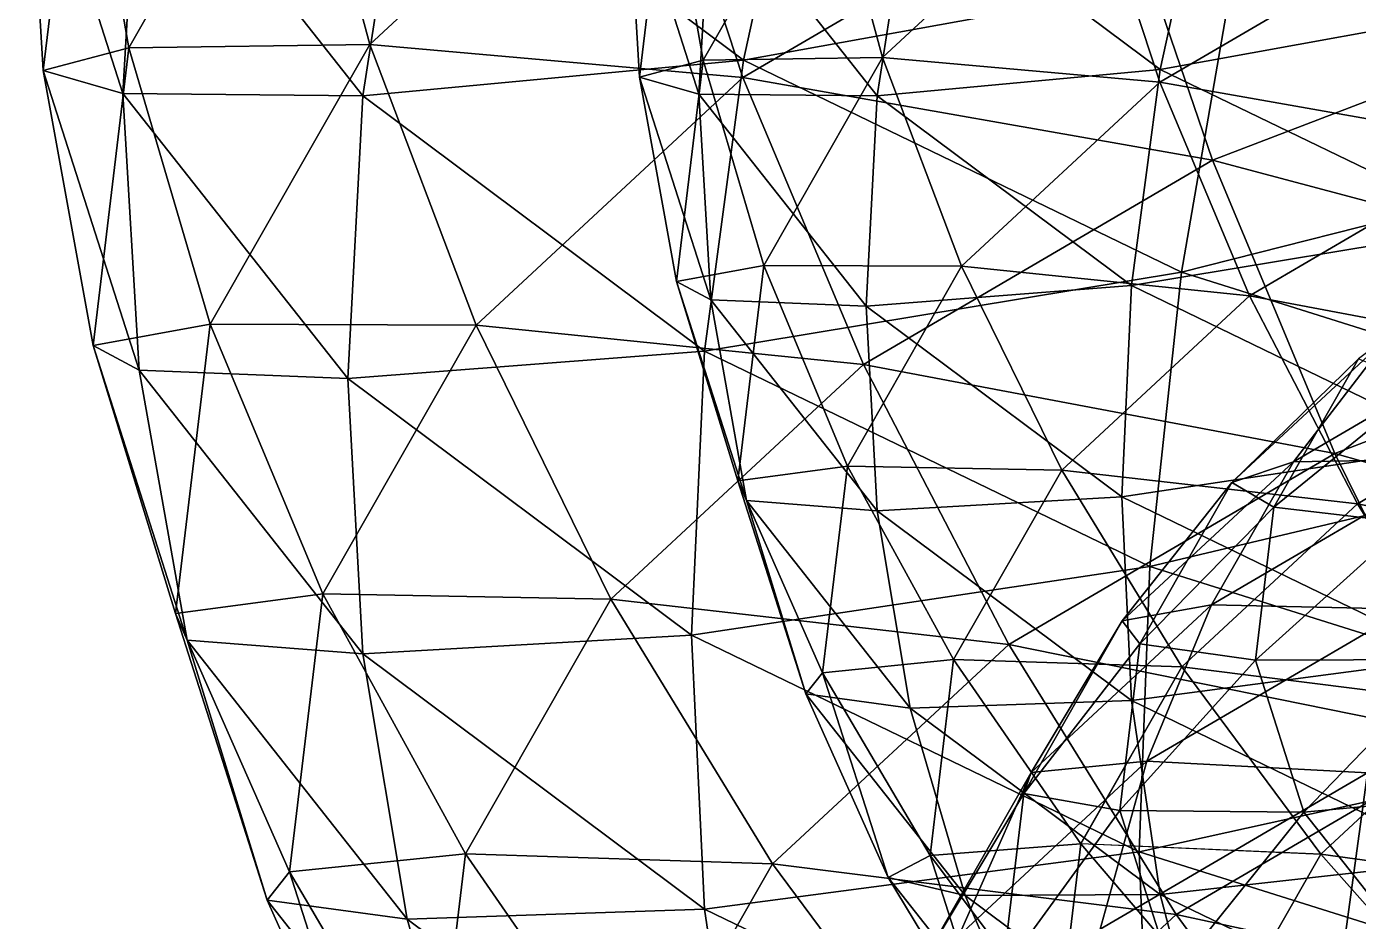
# Model space of a CAD drawing. Header units: metres. Extents: x -186 to 203, y -200 to 189.
# Drawn here: x -186.14 to -142.36, y -35.56 to -6.13 of the extents above; entities that cross this region are included whole.
import ezdxf

# ---------------------------------------------------------------- set-up
doc = ezdxf.new("R2010")
doc.units = ezdxf.units.M

msp = doc.modelspace()

# ---------------------------------------------------------------- linework, layer by layer
for points in [[(-177.38623, 2.6342964, -546.75665), (-184.40016, 2.377266, -568.80206), (-182.78342, -6.826929, -564.0753), (-182.78331, -6.826829, -564.0752)], [(-174.86081, -6.714979, -542.7709), (-177.38623, 2.6342964, -546.75665), (-182.78342, -6.826929, -564.0753), (-182.78331, -6.826829, -564.0752)], [(-165.73839, 1.7600956, -527.2573), (-177.38623, 2.6342964, -546.75665), (-174.86081, -6.714979, -542.7709), (-174.8607, -6.714879, -542.77075)], [(-184.40016, 2.377266, -568.80206), (-186.14354, 1.5863705, -592.06366), (-185.59605, -7.5791197, -587.0271), (-185.59595, -7.5790195, -587.027)], [(-182.78342, -6.826929, -564.0753), (-184.40016, 2.377266, -568.80206), (-185.59605, -7.5791197, -587.0271), (-185.59595, -7.5790195, -587.027)], [(-173.63022, 1.0201283, -636.489), (-160.46085, 2.4563084, -654.95966), (-162.57607, -7.2335796, -651.59735), (-162.57596, -7.2334795, -651.5972)], [(-162.57607, -7.2335796, -651.59735), (-160.46085, 2.4563084, -654.95966), (-146.46745, -4.3221064, -667.36743), (-146.46735, -4.322006, -667.3673)], [(-162.60146, -7.807699, -524.37805), (-165.73839, 1.7600956, -527.2573), (-174.86081, -6.714979, -542.7709), (-174.8607, -6.714879, -542.77075)], [(-150.49992, -0.71824026, -511.40088), (-165.73839, 1.7600956, -527.2573), (-162.60146, -7.807699, -524.37805), (-162.60135, -7.807599, -524.3779)], [(-186.14354, 1.5863705, -592.06366), (-182.44806, 0.9186516, -615.09985), (-182.97821, -8.325936, -610.208), (-182.9781, -8.325836, -610.2079)], [(-185.59605, -7.5791197, -587.0271), (-186.14354, 1.5863705, -592.06366), (-182.97821, -8.325936, -610.208), (-182.9781, -8.325836, -610.2079)], [(-182.97821, -8.325936, -610.208), (-182.44806, 0.9186516, -615.09985), (-175.09375, -8.410166, -632.17615), (-175.09364, -8.410066, -632.176)], [(-182.44806, 0.9186516, -615.09985), (-173.63022, 1.0201283, -636.489), (-175.09375, -8.410166, -632.17615), (-175.09364, -8.410066, -632.176)], [(-175.09375, -8.410166, -632.17615), (-173.63022, 1.0201283, -636.489), (-162.57607, -7.2335796, -651.59735), (-162.57596, -7.2334795, -651.5972)], [(-146.46745, -4.3221064, -667.36743), (-128.11923, 0.6214409, -678.71136), (-129.8403, -9.5575485, -676.95087), (-129.8402, -9.557448, -676.95074)], [(-165.10352, -0.39068508, -609.95654), (-166.39975, -0.9787359, -627.2521), (-165.99269, -7.7934723, -623.50726), (-165.99258, -7.793372, -623.50714)], [(-163.90143, -7.2342033, -606.44214), (-165.10352, -0.39068508, -609.95654), (-165.99269, -7.7934723, -623.50726), (-165.99258, -7.793372, -623.50714)], [(-159.8885, -0.19957829, -593.5653), (-165.10352, -0.39068508, -609.95654), (-163.90143, -7.2342033, -606.44214), (-163.90132, -7.234103, -606.442)], [(-158.0108, -7.1509666, -590.6018), (-159.8885, -0.19957829, -593.5653), (-163.90143, -7.2342033, -606.44214), (-163.90132, -7.234103, -606.442)], [(-151.22809, -0.8495679, -579.06714), (-159.8885, -0.19957829, -593.5653), (-158.0108, -7.1509666, -590.6018), (-158.0107, -7.1508665, -590.6017)], [(-157.09583, -1.399746, -660.28326), (-147.30412, -0.3319168, -674.01654), (-148.87683, -7.5365543, -671.5166), (-148.87672, -7.536454, -671.5165)], [(-148.87683, -7.5365543, -671.5166), (-147.30412, -0.3319168, -674.01654), (-136.89975, -5.371812, -683.242), (-136.89964, -5.3717117, -683.2419)], [(-147.15543, -10.52711, -509.89285), (-150.49992, -0.71824026, -511.40088), (-162.60146, -7.807699, -524.37805), (-162.60135, -7.807599, -524.3779)], [(-148.8957, -7.9634256, -576.9264), (-151.22809, -0.8495679, -579.06714), (-158.0108, -7.1509666, -590.6018), (-158.0107, -7.1508665, -590.6017)], [(-139.89796, -2.69226, -567.2776), (-151.22809, -0.8495679, -579.06714), (-148.8957, -7.9634256, -576.9264), (-148.8956, -7.9633255, -576.9263)], [(-133.01952, -5.0967884, -499.95273), (-150.49992, -0.71824026, -511.40088), (-147.15543, -10.52711, -509.89285), (-147.15532, -10.52701, -509.89276)], [(-166.39975, -0.9787359, -627.2521), (-163.65208, -1.4751968, -644.37994), (-164.04626, -8.348745, -640.7428), (-164.04616, -8.348645, -640.7427)], [(-165.99269, -7.7934723, -623.50726), (-166.39975, -0.9787359, -627.2521), (-164.04626, -8.348745, -640.7428), (-164.04616, -8.348645, -640.7427)], [(-164.04626, -8.348745, -640.7428), (-163.65208, -1.4751968, -644.37994), (-158.18399, -8.411372, -657.07654), (-158.18388, -8.411272, -657.0764)], [(-163.65208, -1.4751968, -644.37994), (-157.09583, -1.399746, -660.28326), (-158.18399, -8.411372, -657.07654), (-158.18388, -8.411272, -657.0764)], [(-158.18399, -8.411372, -657.07654), (-157.09583, -1.399746, -660.28326), (-148.87683, -7.5365543, -671.5166), (-148.87672, -7.536454, -671.5165)], [(-137.41127, -9.985359, -566.1563), (-139.89796, -2.69226, -567.2776), (-148.8957, -7.9634256, -576.9264), (-148.8956, -7.9633255, -576.9263)], [(-162.57607, -7.2335796, -651.59735), (-146.46745, -4.3221064, -667.36743), (-148.18407, -14.205082, -664.3586), (-148.18396, -14.204982, -664.35846)], [(-148.18407, -14.205082, -664.3586), (-146.46745, -4.3221064, -667.36743), (-129.8403, -9.5575485, -676.95087), (-129.8402, -9.557448, -676.95074)], [(-129.93777, -15.105577, -499.95392), (-133.01952, -5.0967884, -499.95273), (-147.15543, -10.52711, -509.89285), (-147.15532, -10.52701, -509.89276)], [(-148.87683, -7.5365543, -671.5166), (-136.89975, -5.371812, -683.242), (-138.17607, -12.720016, -681.0049), (-138.17596, -12.719915, -681.00476)], [(-182.78342, -6.826929, -564.0753), (-185.59605, -7.5791197, -587.0271), (-183.95963, -16.61939, -582.0003), (-183.95952, -16.619291, -582.0002)], [(-180.10852, -15.914164, -559.60986), (-182.78342, -6.826929, -564.0753), (-183.95963, -16.61939, -582.0003), (-183.95952, -16.619291, -582.0002)], [(-174.86081, -6.714979, -542.7709), (-182.78342, -6.826929, -564.0753), (-180.10852, -15.914164, -559.60986), (-180.10841, -15.914063, -559.60974)], [(-171.36407, -15.948505, -539.2797), (-174.86081, -6.714979, -542.7709), (-180.10852, -15.914164, -559.60986), (-180.10841, -15.914063, -559.60974)], [(-162.60146, -7.807699, -524.37805), (-174.86081, -6.714979, -542.7709), (-171.36407, -15.948505, -539.2797), (-171.36397, -15.948405, -539.2796)], [(-175.09375, -8.410166, -632.17615), (-162.57607, -7.2335796, -651.59735), (-163.85454, -16.80204, -647.53735), (-163.85443, -16.80194, -647.53723)], [(-163.90143, -7.2342033, -606.44214), (-165.99269, -7.7934723, -623.50726), (-164.77597, -14.515108, -619.7697), (-164.77586, -14.515008, -619.7696)], [(-161.9126, -13.990754, -603.12195), (-163.90143, -7.2342033, -606.44214), (-164.77597, -14.515108, -619.7697), (-164.77586, -14.515008, -619.7696)], [(-158.0108, -7.1509666, -590.6018), (-163.90143, -7.2342033, -606.44214), (-161.9126, -13.990754, -603.12195), (-161.91249, -13.990654, -603.1218)], [(-163.85454, -16.80204, -647.53735), (-162.57607, -7.2335796, -651.59735), (-148.18407, -14.205082, -664.3586), (-148.18396, -14.204982, -664.35846)], [(-155.41092, -14.016288, -588.00604), (-158.0108, -7.1509666, -590.6018), (-161.9126, -13.990754, -603.12195), (-161.91249, -13.990654, -603.1218)], [(-148.8957, -7.9634256, -576.9264), (-158.0108, -7.1509666, -590.6018), (-155.41092, -14.016288, -588.00604), (-155.41081, -14.016188, -588.0059)], [(-185.59605, -7.5791197, -587.0271), (-182.97821, -8.325936, -610.208), (-182.44806, -17.437128, -605.072), (-182.44795, -17.437029, -605.0719)], [(-183.95963, -16.61939, -582.0003), (-185.59605, -7.5791197, -587.0271), (-182.44806, -17.437128, -605.072), (-182.44795, -17.437029, -605.0719)], [(-158.62749, -17.247791, -522.195), (-162.60146, -7.807699, -524.37805), (-171.36407, -15.948505, -539.2797), (-171.36397, -15.948405, -539.2796)], [(-165.99269, -7.7934723, -623.50726), (-164.04626, -8.348745, -640.7428), (-163.65208, -15.123112, -636.9241), (-163.65198, -15.123012, -636.92395)], [(-164.77597, -14.515108, -619.7697), (-165.99269, -7.7934723, -623.50726), (-163.65208, -15.123112, -636.9241), (-163.65198, -15.123012, -636.92395)], [(-147.15543, -10.52711, -509.89285), (-162.60146, -7.807699, -524.37805), (-158.62749, -17.247791, -522.195), (-158.62738, -17.247692, -522.1949)], [(-158.18399, -8.411372, -657.07654), (-148.87683, -7.5365543, -671.5166), (-149.82741, -14.65091, -668.4979), (-149.8273, -14.65081, -668.4978)], [(-149.82741, -14.65091, -668.4979), (-148.87683, -7.5365543, -671.5166), (-138.17607, -12.720016, -681.0049), (-138.17596, -12.719915, -681.00476)], [(-145.94098, -14.982332, -575.3032), (-148.8957, -7.9634256, -576.9264), (-155.41092, -14.016288, -588.00604), (-155.41081, -14.016188, -588.0059)], [(-137.41127, -9.985359, -566.1563), (-148.8957, -7.9634256, -576.9264), (-145.94098, -14.982332, -575.3032), (-145.94087, -14.982232, -575.3031)], [(-182.97821, -8.325936, -610.208), (-175.09375, -8.410166, -632.17615), (-175.58337, -17.706139, -627.37836), (-175.58327, -17.70604, -627.37823)], [(-182.44806, -17.437128, -605.072), (-182.97821, -8.325936, -610.208), (-175.58337, -17.706139, -627.37836), (-175.58327, -17.70604, -627.37823)], [(-175.58337, -17.706139, -627.37836), (-175.09375, -8.410166, -632.17615), (-163.85454, -16.80204, -647.53735), (-163.85443, -16.80194, -647.53723)], [(-164.04626, -8.348745, -640.7428), (-158.18399, -8.411372, -657.07654), (-158.54803, -15.323124, -653.5093), (-158.54793, -15.323024, -653.50916)], [(-163.65208, -15.123112, -636.9241), (-164.04626, -8.348745, -640.7428), (-158.54803, -15.323124, -653.5093), (-158.54793, -15.323024, -653.50916)], [(-158.54803, -15.323124, -653.5093), (-158.18399, -8.411372, -657.07654), (-149.82741, -14.65091, -668.4979), (-149.8273, -14.65081, -668.4978)], [(-148.18407, -14.205082, -664.3586), (-129.8403, -9.5575485, -676.95087), (-131.08328, -19.58966, -674.21497), (-131.08318, -19.589561, -674.21484)], [(-134.42805, -17.161327, -565.67065), (-137.41127, -9.985359, -566.1563), (-145.94098, -14.982332, -575.3032), (-145.94087, -14.982232, -575.3031)], [(-143.14316, -20.178432, -509.23972), (-147.15543, -10.52711, -509.89285), (-158.62749, -17.247791, -522.195), (-158.62738, -17.247692, -522.1949)], [(-129.93777, -15.105577, -499.95392), (-147.15543, -10.52711, -509.89285), (-143.14316, -20.178432, -509.23972), (-143.14305, -20.178333, -509.23962)], [(-149.82741, -14.65091, -668.4979), (-138.17607, -12.720016, -681.0049), (-138.94751, -19.92114, -678.145), (-138.9474, -19.921041, -678.1449)], [(-161.9126, -13.990754, -603.12195), (-164.77597, -14.515108, -619.7697), (-162.76291, -21.070004, -616.0804), (-162.7628, -21.069904, -616.08026)], [(-159.1588, -20.586304, -600.0324), (-161.9126, -13.990754, -603.12195), (-162.76291, -21.070004, -616.0804), (-162.7628, -21.069904, -616.08026)], [(-155.41092, -14.016288, -588.00604), (-161.9126, -13.990754, -603.12195), (-159.1588, -20.586304, -600.0324), (-159.15869, -20.586205, -600.0323)], [(-163.85454, -16.80204, -647.53735), (-148.18407, -14.205082, -664.3586), (-149.22162, -23.890247, -660.5122), (-149.22151, -23.890148, -660.5121)], [(-152.11728, -20.72034, -585.8066), (-155.41092, -14.016288, -588.00604), (-159.1588, -20.586304, -600.0324), (-159.15869, -20.586205, -600.0323)], [(-145.94098, -14.982332, -575.3032), (-155.41092, -14.016288, -588.00604), (-152.11728, -20.72034, -585.8066), (-152.11717, -20.720242, -585.80646)], [(-149.22162, -23.890247, -660.5122), (-148.18407, -14.205082, -664.3586), (-131.08328, -19.58966, -674.21497), (-131.08318, -19.589561, -674.21484)], [(-164.77597, -14.515108, -619.7697), (-163.65208, -15.123112, -636.9241), (-162.4739, -21.724064, -632.96564), (-162.4738, -21.723965, -632.9655)], [(-162.76291, -21.070004, -616.0804), (-164.77597, -14.515108, -619.7697), (-162.4739, -21.724064, -632.96564), (-162.4738, -21.723965, -632.9655)], [(-158.54803, -15.323124, -653.5093), (-149.82741, -14.65091, -668.4979), (-150.14542, -21.597033, -664.9936), (-150.14531, -21.596933, -664.99347)], [(-150.14542, -21.597033, -664.9936), (-149.82741, -14.65091, -668.4979), (-138.94751, -19.92114, -678.145), (-138.9474, -19.921041, -678.1449)], [(-163.65208, -15.123112, -636.9241), (-158.54803, -15.323124, -653.5093), (-158.18399, -22.059286, -649.62067), (-158.18388, -22.059187, -649.62054)], [(-162.4739, -21.724064, -632.96564), (-163.65208, -15.123112, -636.9241), (-158.18399, -22.059286, -649.62067), (-158.18388, -22.059187, -649.62054)], [(-142.39627, -21.829365, -574.21545), (-145.94098, -14.982332, -575.3032), (-152.11728, -20.72034, -585.8066), (-152.11717, -20.720242, -585.80646)], [(-134.42805, -17.161327, -565.67065), (-145.94098, -14.982332, -575.3032), (-142.39627, -21.829365, -574.21545), (-142.39616, -21.829266, -574.21533)], [(-126.376884, -24.906715, -500.91888), (-129.93777, -15.105577, -499.95392), (-143.14316, -20.178432, -509.23972), (-143.14305, -20.178333, -509.23962)], [(-158.18399, -22.059286, -649.62067), (-158.54803, -15.323124, -653.5093), (-150.14542, -21.597033, -664.9936), (-150.14531, -21.596933, -664.99347)], [(-180.10852, -15.914164, -559.60986), (-183.95963, -16.61939, -582.0003), (-181.25217, -25.43541, -577.0383), (-181.25206, -25.43531, -577.0382)], [(-176.4048, -24.784857, -555.4545), (-180.10852, -15.914164, -559.60986), (-181.25217, -25.43541, -577.0383), (-181.25206, -25.43531, -577.0382)], [(-171.36407, -15.948505, -539.2797), (-180.10852, -15.914164, -559.60986), (-176.4048, -24.784857, -555.4545), (-176.4047, -24.784758, -555.4544)], [(-166.9343, -24.96514, -536.3215), (-171.36407, -15.948505, -539.2797), (-176.4048, -24.784857, -555.4545), (-176.4047, -24.784758, -555.4544)], [(-158.62749, -17.247791, -522.195), (-171.36407, -15.948505, -539.2797), (-166.9343, -24.96514, -536.3215), (-166.93419, -24.96504, -536.32135)], [(-136.72122, -15.892521, -613.3488), (-141.26462, -16.240852, -626.40094), (-144.4953, -20.44682, -621.68536), (-144.4952, -20.44672, -621.68524)], [(-138.98761, -20.343826, -608.3077), (-136.72122, -15.892521, -613.3488), (-144.4953, -20.44682, -621.68536), (-144.4952, -20.44672, -621.68524)], [(-183.95963, -16.61939, -582.0003), (-182.44806, -17.437128, -605.072), (-180.86346, -26.31509, -599.74817), (-180.86336, -26.314991, -599.74805)], [(-181.25217, -25.43541, -577.0383), (-183.95963, -16.61939, -582.0003), (-180.86346, -26.31509, -599.74817), (-180.86336, -26.314991, -599.74805)], [(-141.26462, -16.240852, -626.40094), (-142.36205, -17.063885, -639.4112), (-146.5232, -21.126282, -635.3436), (-146.52309, -21.126183, -635.3435)], [(-144.4953, -20.44682, -621.68536), (-141.26462, -16.240852, -626.40094), (-146.5232, -21.126282, -635.3436), (-146.52309, -21.126183, -635.3435)], [(-175.58337, -17.706139, -627.37836), (-163.85454, -16.80204, -647.53735), (-164.28226, -26.14424, -642.8242), (-164.28215, -26.14414, -642.8241)], [(-164.28226, -26.14424, -642.8242), (-163.85454, -16.80204, -647.53735), (-149.22162, -23.890247, -660.5122), (-149.22151, -23.890148, -660.5121)], [(-146.5232, -21.126282, -635.3436), (-142.36205, -17.063885, -639.4112), (-145.14076, -21.934952, -648.32764), (-145.14066, -21.934853, -648.3275)], [(-142.36205, -17.063885, -639.4112), (-140.1885, -17.919735, -651.4448), (-145.14076, -21.934952, -648.32764), (-145.14066, -21.934853, -648.3275)], [(-182.44806, -17.437128, -605.072), (-175.58337, -17.706139, -627.37836), (-175.09375, -26.765945, -622.1483), (-175.09364, -26.765846, -622.1482)], [(-180.86346, -26.31509, -599.74817), (-182.44806, -17.437128, -605.072), (-175.09375, -26.765945, -622.1483), (-175.09364, -26.765846, -622.1482)], [(-153.86003, -26.45671, -520.73206), (-158.62749, -17.247791, -522.195), (-166.9343, -24.96514, -536.3215), (-166.93419, -24.96504, -536.32135)], [(-143.14316, -20.178432, -509.23972), (-158.62749, -17.247791, -522.195), (-153.86003, -26.45671, -520.73206), (-153.85992, -26.456612, -520.73193)], [(-130.98102, -24.14158, -565.826), (-134.42805, -17.161327, -565.67065), (-142.39627, -21.829365, -574.21545), (-142.39616, -21.829266, -574.21533)], [(-175.09375, -26.765945, -622.1483), (-175.58337, -17.706139, -627.37836), (-164.28226, -26.14424, -642.8242), (-164.28215, -26.14414, -642.8241)], [(-145.14076, -21.934952, -648.32764), (-140.1885, -17.919735, -651.4448), (-140.73376, -22.459213, -659.7543), (-140.73366, -22.459114, -659.75415)], [(-149.22162, -23.890247, -660.5122), (-131.08328, -19.58966, -674.21497), (-131.83456, -29.36496, -670.5336), (-131.83446, -29.36486, -670.5335)], [(-150.14542, -21.597033, -664.9936), (-138.94751, -19.92114, -678.145), (-139.2056, -26.896296, -674.69385), (-139.20549, -26.896196, -674.6937)], [(-138.50705, -29.566525, -509.44864), (-143.14316, -20.178432, -509.23972), (-153.86003, -26.45671, -520.73206), (-153.85992, -26.456612, -520.73193)], [(-144.4953, -20.44682, -621.68536), (-146.5232, -21.126282, -635.3436), (-150.12444, -25.676502, -631.25824), (-150.12433, -25.676403, -631.2581)], [(-147.18826, -25.14803, -617.10175), (-144.4953, -20.44682, -621.68536), (-150.12444, -25.676502, -631.25824), (-150.12433, -25.676403, -631.2581)], [(-138.98761, -20.343826, -608.3077), (-144.4953, -20.44682, -621.68536), (-147.18826, -25.14803, -617.10175), (-147.18816, -25.14793, -617.1016)], [(-140.77666, -25.291527, -603.545), (-138.98761, -20.343826, -608.3077), (-147.18826, -25.14803, -617.10175), (-147.18816, -25.14793, -617.1016)], [(-126.376884, -24.906715, -500.91888), (-143.14316, -20.178432, -509.23972), (-138.50705, -29.566525, -509.44864), (-138.50694, -29.566425, -509.44855)], [(-159.1588, -20.586304, -600.0324), (-162.76291, -21.070004, -616.0804), (-159.97559, -27.38634, -612.47974), (-159.97548, -27.38624, -612.4796)], [(-155.67021, -26.948605, -597.20734), (-159.1588, -20.586304, -600.0324), (-159.97559, -27.38634, -612.47974), (-159.97548, -27.38624, -612.4796)], [(-152.11728, -20.72034, -585.8066), (-159.1588, -20.586304, -600.0324), (-155.67021, -26.948605, -597.20734), (-155.6701, -26.948505, -597.2072)], [(-148.166, -27.189653, -584.0274), (-152.11728, -20.72034, -585.8066), (-155.67021, -26.948605, -597.20734), (-155.6701, -26.948505, -597.2072)], [(-142.39627, -21.829365, -574.21545), (-152.11728, -20.72034, -585.8066), (-148.166, -27.189653, -584.0274), (-148.1659, -27.189554, -584.0273)], [(-162.76291, -21.070004, -616.0804), (-162.4739, -21.724064, -632.96564), (-160.5246, -28.0793, -628.9108), (-160.52449, -28.0792, -628.9107)], [(-159.97559, -27.38634, -612.47974), (-162.76291, -21.070004, -616.0804), (-160.5246, -28.0793, -628.9108), (-160.52449, -28.0792, -628.9107)], [(-150.12444, -25.676502, -631.25824), (-146.5232, -21.126282, -635.3436), (-149.54822, -26.42912, -645.0504), (-149.54811, -26.42902, -645.0503)], [(-146.5232, -21.126282, -635.3436), (-145.14076, -21.934952, -648.32764), (-149.54822, -26.42912, -645.0504), (-149.54811, -26.42902, -645.0503)], [(-162.4739, -21.724064, -632.96564), (-158.18399, -22.059286, -649.62067), (-157.09583, -28.546036, -645.4532), (-157.09572, -28.545937, -645.45306)], [(-160.5246, -28.0793, -628.9108), (-162.4739, -21.724064, -632.96564), (-157.09583, -28.546036, -645.4532), (-157.09572, -28.545937, -645.45306)], [(-158.18399, -22.059286, -649.62067), (-150.14542, -21.597033, -664.9936), (-149.82741, -28.298824, -661.04205), (-149.8273, -28.298725, -661.04193)], [(-149.82741, -28.298824, -661.04205), (-150.14542, -21.597033, -664.9936), (-139.2056, -26.896296, -674.69385), (-139.20549, -26.896196, -674.6937)], [(-138.30045, -28.429531, -573.67505), (-142.39627, -21.829365, -574.21545), (-148.166, -27.189653, -584.0274), (-148.1659, -27.189554, -584.0273)], [(-130.98102, -24.14158, -565.826), (-142.39627, -21.829365, -574.21545), (-138.30045, -28.429531, -573.67505), (-138.30034, -28.429432, -573.6749)], [(-157.09583, -28.546036, -645.4532), (-158.18399, -22.059286, -649.62067), (-149.82741, -28.298824, -661.04205), (-149.8273, -28.298725, -661.04193)], [(-149.54822, -26.42912, -645.0504), (-145.14076, -21.934952, -648.32764), (-145.74632, -26.976559, -657.5562), (-145.74622, -26.97646, -657.5561)], [(-145.14076, -21.934952, -648.32764), (-140.73376, -22.459213, -659.7543), (-145.74632, -26.976559, -657.5562), (-145.74622, -26.97646, -657.5561)], [(-145.74632, -26.976559, -657.5562), (-140.73376, -22.459213, -659.7543), (-139.2985, -26.953835, -667.9816), (-139.29839, -26.953735, -667.9815)], [(-164.28226, -26.14424, -642.8242), (-149.22162, -23.890247, -660.5122), (-149.56873, -33.27149, -655.87054), (-149.56862, -33.27139, -655.8704)], [(-149.56873, -33.27149, -655.87054), (-149.22162, -23.890247, -660.5122), (-131.83456, -29.36496, -670.5336), (-131.83446, -29.36486, -670.5335)], [(-176.4048, -24.784857, -555.4545), (-181.25217, -25.43541, -577.0383), (-177.50334, -33.930576, -572.1957), (-177.50323, -33.930477, -572.19556)], [(-171.71283, -33.34185, -551.65497), (-176.4048, -24.784857, -555.4545), (-177.50334, -33.930576, -572.1957), (-177.50323, -33.930477, -572.19556)], [(-166.9343, -24.96514, -536.3215), (-176.4048, -24.784857, -555.4545), (-171.71283, -33.34185, -551.65497), (-171.71272, -33.34175, -551.65485)], [(-161.62003, -33.66604, -533.9286), (-166.9343, -24.96514, -536.3215), (-171.71283, -33.34185, -551.65497), (-171.71272, -33.34175, -551.65485)], [(-153.86003, -26.45671, -520.73206), (-166.9343, -24.96514, -536.3215), (-161.62003, -33.66604, -533.9286), (-161.61992, -33.66594, -533.92847)], [(-147.18826, -25.14803, -617.10175), (-150.12444, -25.676502, -631.25824), (-153.12628, -30.664673, -627.1999), (-153.12617, -30.664574, -627.19977)], [(-149.31403, -30.292988, -612.70013), (-147.18826, -25.14803, -617.10175), (-153.12628, -30.664673, -627.1999), (-153.12617, -30.664574, -627.19977)], [(-140.77666, -25.291527, -603.545), (-147.18826, -25.14803, -617.10175), (-149.31403, -30.292988, -612.70013), (-149.31392, -30.292889, -612.7)], [(-142.06873, -30.681396, -599.1129), (-140.77666, -25.291527, -603.545), (-149.31403, -30.292988, -612.70013), (-149.31392, -30.292889, -612.7)], [(-181.25217, -25.43541, -577.0383), (-180.86346, -26.31509, -599.74817), (-178.24174, -34.86257, -594.2947), (-178.24164, -34.862473, -594.29456)], [(-177.50334, -33.930576, -572.1957), (-181.25217, -25.43541, -577.0383), (-178.24174, -34.86257, -594.2947), (-178.24164, -34.862473, -594.29456)], [(-150.12444, -25.676502, -631.25824), (-149.54822, -26.42912, -645.0504), (-153.36263, -31.353008, -641.64905), (-153.36252, -31.35291, -641.6489)], [(-153.12628, -30.664673, -627.1999), (-150.12444, -25.676502, -631.25824), (-153.36263, -31.353008, -641.64905), (-153.36252, -31.35291, -641.6489)], [(-175.09375, -26.765945, -622.1483), (-164.28226, -26.14424, -642.8242), (-163.85454, -35.15782, -637.5095), (-163.85443, -35.157722, -637.5094)], [(-163.85454, -35.15782, -637.5095), (-164.28226, -26.14424, -642.8242), (-149.56873, -33.27149, -655.87054), (-149.56862, -33.27139, -655.8704)], [(-180.86346, -26.31509, -599.74817), (-175.09375, -26.765945, -622.1483), (-173.63022, -35.49031, -616.5433), (-173.63011, -35.49021, -616.54315)], [(-178.24174, -34.86257, -594.2947), (-180.86346, -26.31509, -599.74817), (-173.63022, -35.49031, -616.5433), (-173.63011, -35.49021, -616.54315)], [(-148.35132, -35.33361, -520.0052), (-153.86003, -26.45671, -520.73206), (-161.62003, -33.66604, -533.9286), (-161.61992, -33.66594, -533.92847)], [(-138.50705, -29.566525, -509.44864), (-153.86003, -26.45671, -520.73206), (-148.35132, -35.33361, -520.0052), (-148.35121, -35.33351, -520.00507)], [(-153.36263, -31.353008, -641.64905), (-149.54822, -26.42912, -645.0504), (-150.20746, -31.917606, -655.09705), (-150.20735, -31.917507, -655.0969)], [(-149.54822, -26.42912, -645.0504), (-145.74632, -26.976559, -657.5562), (-150.20746, -31.917606, -655.09705), (-150.20735, -31.917507, -655.0969)], [(-173.63022, -35.49031, -616.5433), (-175.09375, -26.765945, -622.1483), (-163.85454, -35.15782, -637.5095), (-163.85443, -35.157722, -637.5094)], [(-155.67021, -26.948605, -597.20734), (-159.97559, -27.38634, -612.47974), (-156.44449, -33.39492, -609.0072), (-156.44438, -33.39482, -609.0071)], [(-151.48505, -33.007927, -594.6777), (-155.67021, -26.948605, -597.20734), (-156.44449, -33.39492, -609.0072), (-156.44438, -33.39482, -609.0071)], [(-148.166, -27.189653, -584.0274), (-155.67021, -26.948605, -597.20734), (-151.48505, -33.007927, -594.6777), (-151.48494, -33.007828, -594.67755)], [(-150.20746, -31.917606, -655.09705), (-145.74632, -26.976559, -657.5562), (-144.15228, -31.968342, -666.6936), (-144.15218, -31.968243, -666.6935)], [(-149.82741, -28.298824, -661.04205), (-139.2056, -26.896296, -674.69385), (-138.94751, -33.569054, -670.68915), (-138.9474, -33.568954, -670.689)], [(-145.74632, -26.976559, -657.5562), (-139.2985, -26.953835, -667.9816), (-144.15228, -31.968342, -666.6936), (-144.15218, -31.968243, -666.6935)], [(-144.15228, -31.968342, -666.6936), (-139.2985, -26.953835, -667.9816), (-135.94537, -31.207184, -675.76733), (-135.94527, -31.207085, -675.7672)], [(-159.97559, -27.38634, -612.47974), (-160.5246, -28.0793, -628.9108), (-157.82556, -34.11918, -624.80414), (-157.82545, -34.11908, -624.804)], [(-156.44449, -33.39492, -609.0072), (-159.97559, -27.38634, -612.47974), (-157.82556, -34.11918, -624.80414), (-157.82545, -34.11908, -624.804)], [(-143.60037, -33.35337, -582.68805), (-148.166, -27.189653, -584.0274), (-151.48505, -33.007927, -594.6777), (-151.48494, -33.007828, -594.67755)], [(-138.30045, -28.429531, -573.67505), (-148.166, -27.189653, -584.0274), (-143.60037, -33.35337, -582.68805), (-143.60027, -33.35327, -582.6879)], [(-160.5246, -28.0793, -628.9108), (-157.09583, -28.546036, -645.4532), (-155.29549, -34.712334, -641.05255), (-155.29538, -34.712234, -641.0524)], [(-157.82556, -34.11918, -624.80414), (-160.5246, -28.0793, -628.9108), (-155.29549, -34.712334, -641.05255), (-155.29538, -34.712234, -641.0524)], [(-157.09583, -28.546036, -645.4532), (-149.82741, -28.298824, -661.04205), (-148.87683, -34.682846, -656.6865), (-148.87672, -34.682747, -656.6864)], [(-148.87683, -34.682846, -656.6865), (-149.82741, -28.298824, -661.04205), (-138.94751, -33.569054, -670.68915), (-138.9474, -33.568954, -670.689)], [(-133.69833, -34.710487, -573.6879), (-138.30045, -28.429531, -573.67505), (-143.60037, -33.35337, -582.68805), (-143.60027, -33.35327, -582.6879)], [(-155.29549, -34.712334, -641.05255), (-157.09583, -28.546036, -645.4532), (-148.87683, -34.682846, -656.6865), (-148.87672, -34.682747, -656.6864)], [(-149.56873, -33.27149, -655.87054), (-131.83456, -29.36496, -670.5336), (-132.0859, -38.77636, -665.94714), (-132.0858, -38.77626, -665.947)], [(-133.29791, -38.588493, -510.5173), (-138.50705, -29.566525, -509.44864), (-148.35132, -35.33361, -520.0052), (-148.35121, -35.33351, -520.00507)], [(-149.31403, -30.292988, -612.70013), (-153.12628, -30.664673, -627.1999), (-155.49586, -36.036148, -623.2129), (-155.49576, -36.03605, -623.21277)], [(-150.84929, -35.82533, -608.5288), (-149.31403, -30.292988, -612.70013), (-155.49586, -36.036148, -623.2129), (-155.49576, -36.03605, -623.21277)], [(-142.06873, -30.681396, -599.1129), (-149.31403, -30.292988, -612.70013), (-150.84929, -35.82533, -608.5288), (-150.84918, -35.82523, -608.5287)], [(-153.12628, -30.664673, -627.1999), (-153.36263, -31.353008, -641.64905), (-156.54216, -36.652657, -638.1608), (-156.54205, -36.652557, -638.1607)], [(-155.49586, -36.036148, -623.2129), (-153.12628, -30.664673, -627.1999), (-156.54216, -36.652657, -638.1608), (-156.54205, -36.652557, -638.1607)], [(-142.84967, -36.45439, -595.06), (-142.06873, -30.681396, -599.1129), (-150.84929, -35.82533, -608.5288), (-150.84918, -35.82523, -608.5287)], [(-131.84909, -32.228516, -587.3246), (-142.06873, -30.681396, -599.1129), (-142.84967, -36.45439, -595.06), (-142.84956, -36.454292, -595.0599)], [(-156.54216, -36.652657, -638.1608), (-153.36263, -31.353008, -641.64905), (-154.06833, -37.228252, -652.4036), (-154.06822, -37.228153, -652.4035)], [(-153.36263, -31.353008, -641.64905), (-150.20746, -31.917606, -655.09705), (-154.06833, -37.228252, -652.4036), (-154.06822, -37.228153, -652.4035)], [(-144.15228, -31.968342, -666.6936), (-135.94537, -31.207184, -675.76733), (-140.42828, -36.69216, -675.3405), (-140.42818, -36.692062, -675.3404)], [(-154.06833, -37.228252, -652.4036), (-150.20746, -31.917606, -655.09705), (-148.47212, -37.35186, -665.0444), (-148.47202, -37.35176, -665.04425)], [(-150.20746, -31.917606, -655.09705), (-144.15228, -31.968342, -666.6936), (-148.47212, -37.35186, -665.0444), (-148.47202, -37.35176, -665.04425)], [(-148.47212, -37.35186, -665.0444), (-144.15228, -31.968342, -666.6936), (-140.42828, -36.69216, -675.3405), (-140.42818, -36.692062, -675.3404)], [(-132.04977, -38.29811, -583.65265), (-131.84909, -32.228516, -587.3246), (-142.84967, -36.45439, -595.06), (-142.84956, -36.454292, -595.0599)], [(-163.85454, -35.15782, -637.5095), (-149.56873, -33.27149, -655.87054), (-149.22162, -42.246025, -650.48444), (-149.22151, -42.245926, -650.4843)], [(-151.48505, -33.007927, -594.6777), (-156.44449, -33.39492, -609.0072), (-152.20837, -39.029896, -605.7008), (-152.20827, -39.029797, -605.7007)], [(-146.64919, -38.697906, -592.4712), (-151.48505, -33.007927, -594.6777), (-152.20837, -39.029896, -605.7008), (-152.20827, -39.029797, -605.7007)], [(-143.60037, -33.35337, -582.68805), (-151.48505, -33.007927, -594.6777), (-146.64919, -38.697906, -592.4712), (-146.64908, -38.697807, -592.47107)], [(-149.22162, -42.246025, -650.48444), (-149.56873, -33.27149, -655.87054), (-132.0859, -38.77636, -665.94714), (-132.0858, -38.77626, -665.947)], [(-171.71283, -33.34185, -551.65497), (-177.50334, -33.930576, -572.1957), (-172.75421, -42.01183, -567.52527), (-172.7541, -42.01173, -567.52515)], [(-166.08398, -41.491333, -548.2527), (-171.71283, -33.34185, -551.65497), (-172.75421, -42.01183, -567.52527), (-172.7541, -42.01173, -567.52515)], [(-161.62003, -33.66604, -533.9286), (-171.71283, -33.34185, -551.65497), (-166.08398, -41.491333, -548.2527), (-166.08388, -41.491234, -548.25256)], [(-155.47948, -41.955936, -532.1273), (-161.62003, -33.66604, -533.9286), (-166.08398, -41.491333, -548.2527), (-166.08388, -41.491234, -548.25256)], [(-148.35132, -35.33361, -520.0052), (-161.62003, -33.66604, -533.9286), (-155.47948, -41.955936, -532.1273), (-155.47937, -41.955837, -532.1272)], [(-156.44449, -33.39492, -609.0072), (-157.82556, -34.11918, -624.80414), (-154.40631, -39.777534, -620.6905), (-154.4062, -39.777435, -620.69037)], [(-152.20837, -39.029896, -605.7008), (-156.44449, -33.39492, -609.0072), (-154.40631, -39.777534, -620.6905), (-154.4062, -39.777435, -620.69037)], [(-148.87683, -34.682846, -656.6865), (-138.94751, -33.569054, -670.68915), (-138.17607, -39.866302, -666.1748), (-138.17596, -39.866203, -666.1747)], [(-138.47043, -39.143936, -581.8033), (-143.60037, -33.35337, -582.68805), (-146.64919, -38.697906, -592.4712), (-146.64908, -38.697807, -592.47107)], [(-133.69833, -34.710487, -573.6879), (-143.60037, -33.35337, -582.68805), (-138.47043, -39.143936, -581.8033), (-138.47032, -39.143837, -581.80316)], [(-177.50334, -33.930576, -572.1957), (-178.24174, -34.86257, -594.2947), (-174.61166, -42.985916, -588.77136), (-174.61156, -42.985817, -588.77124)], [(-172.75421, -42.01183, -567.52527), (-177.50334, -33.930576, -572.1957), (-174.61166, -42.985916, -588.77136), (-174.61156, -42.985817, -588.77124)], [(-157.82556, -34.11918, -624.80414), (-155.29549, -34.712334, -641.05255), (-152.80267, -40.490593, -636.4669), (-152.80257, -40.490494, -636.4668)], [(-154.40631, -39.777534, -620.6905), (-157.82556, -34.11918, -624.80414), (-152.80267, -40.490593, -636.4669), (-152.80257, -40.490494, -636.4668)], [(-178.24174, -34.86257, -594.2947), (-173.63022, -35.49031, -616.5433), (-171.20885, -43.783676, -610.62463), (-171.20874, -43.783577, -610.6245)], [(-174.61166, -42.985916, -588.77136), (-178.24174, -34.86257, -594.2947), (-171.20885, -43.783676, -610.62463), (-171.20874, -43.783577, -610.6245)], [(-155.29549, -34.712334, -641.05255), (-148.87683, -34.682846, -656.6865), (-147.30412, -40.679176, -651.97473), (-147.30402, -40.679077, -651.9746)], [(-152.80267, -40.490593, -636.4669), (-155.29549, -34.712334, -641.05255), (-147.30412, -40.679176, -651.97473), (-147.30402, -40.679077, -651.9746)], [(-147.30412, -40.679176, -651.97473), (-148.87683, -34.682846, -656.6865), (-138.17607, -39.866302, -666.1748), (-138.17596, -39.866203, -666.1747)], [(-173.63022, -35.49031, -616.5433), (-163.85454, -35.15782, -637.5095), (-162.57607, -43.74402, -631.6516), (-162.57596, -43.74392, -631.6515)], [(-162.57607, -43.74402, -631.6516), (-163.85454, -35.15782, -637.5095), (-149.22162, -42.246025, -650.48444), (-149.22151, -42.245926, -650.4843)], [(-142.16173, -43.781204, -520.02246), (-148.35132, -35.33361, -520.0052), (-155.47948, -41.955936, -532.1273), (-155.47937, -41.955837, -532.1272)], [(-133.29791, -38.588493, -510.5173), (-148.35132, -35.33361, -520.0052), (-142.16173, -43.781204, -520.02246), (-142.16162, -43.781105, -520.02234)], [(-171.20885, -43.783676, -610.62463), (-173.63022, -35.49031, -616.5433), (-162.57607, -43.74402, -631.6516), (-162.57596, -43.74392, -631.6515)]]:
    msp.add_3dface(points)

doc.saveas('drawing.dxf')
